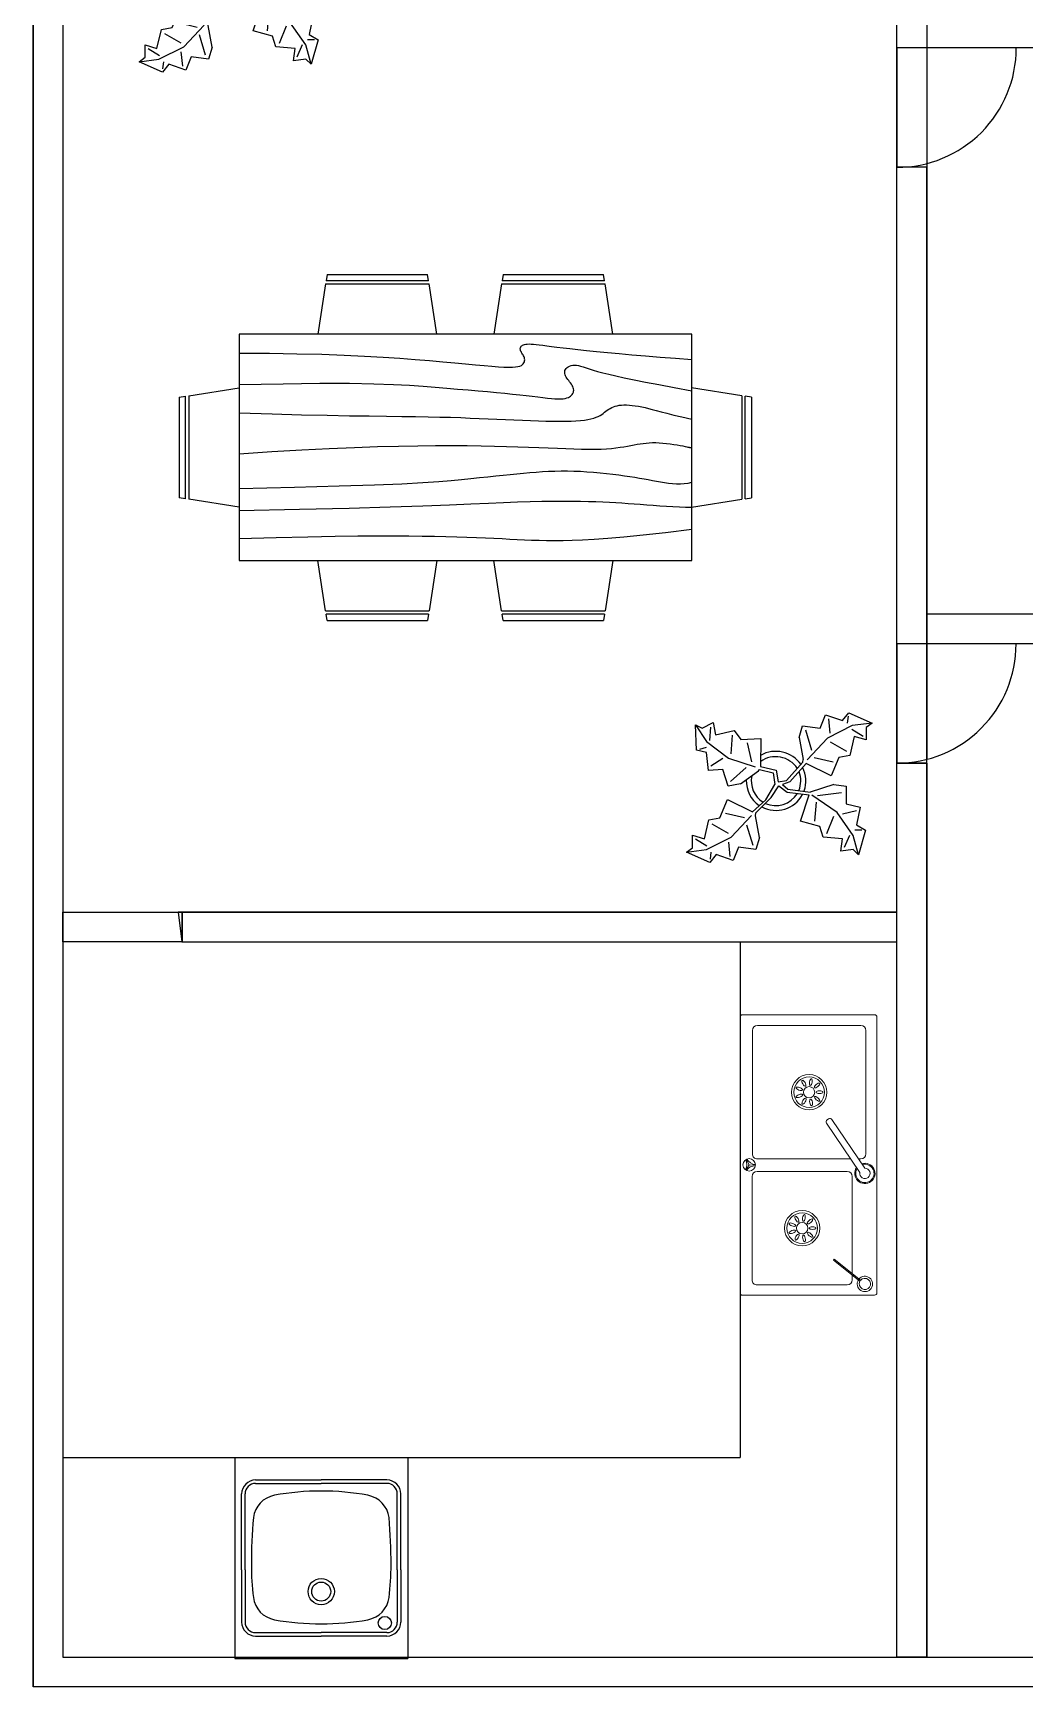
# Model space of a CAD drawing. Header units: inches. Extents: x -2288 to 2509, y 3194 to 5046.
# Drawn here: x -1344.7 to -1144.9, y 3194.3 to 3527.3 of the extents above; entities that cross this region are included whole.
import ezdxf

# ---------------------------------------------------------------- set-up
doc = ezdxf.new("R2010")
doc.units = ezdxf.units.IN
doc.header["$MEASUREMENT"] = 0

# ---------------------------------------------------------------- blocks, each defined once
blk = doc.blocks.new('Dining Set - 36 x 72 in.')
at = {"linetype": 'Continuous'}
for p, q in [((-22, 27.5), (-22.1562, 26.50042)), ((-5.8416, 26.5), (-22.1534, 26.5)), ((-22, 27.5), (-6, 27.5)), ((-5.8437, 26.49966), (-6, 27.5)), ((6, 27.5), (5.8438, 26.50042)), ((22.1584, 26.5), (5.8466, 26.5)), ((6, 27.5), (22, 27.5)), ((22.1563, 26.49966), (22, 27.5)), ((-22.2343, 26.00059), (-23.4847, 17.99762)), ((-22.2304, 26), (-5.7608, 26)), ((-4.5152, 17.99762), (-5.7655, 25.99926)), ((5.7657, 26.00059), (4.5153, 17.99762)), ((5.7696, 26), (22.2392, 26)), ((23.4848, 17.99762), (22.2345, 25.99926)), ((36, 18), (-36, 18)), ((-36, 18), (-36, -18)), ((36, -18), (36, 18)), ((-45.5, 8), (-44.5004, 8.15617)), ((-45.5, 8), (-45.5, -8)), ((-44.5, -8.15843), (-44.5, 8.15338)), ((-44.0006, 8.23428), (-35.9976, 9.48474)), ((-44, 8.23041), (-44, -8.23915)), ((44.0006, 8.23428), (35.9976, 9.48474)), ((44, 8.23041), (44, -8.23915)), ((44.5, -8.15843), (44.5, 8.15338)), ((45.5, 8), (44.5005, 8.15617)), ((45.5, 8), (45.5, -8)), ((-44.4997, -8.15631), (-45.5, -8)), ((-35.9976, -9.48476), (-43.9993, -8.2345)), ((35.9976, -9.48476), (43.9993, -8.2345)), ((44.4997, -8.15631), (45.5, -8)), ((-36, -18), (36, -18)), ((-22.2343, -26.0006), (-23.4847, -17.99762)), ((-4.5152, -17.99762), (-5.7655, -25.99928)), ((5.7657, -26.0006), (4.5153, -17.99762)), ((23.4848, -17.99762), (22.2345, -25.99928)), ((-22.2304, -26), (-5.7608, -26)), ((5.7696, -26), (22.2392, -26)), ((-22, -27.5), (-22.1562, -26.50044)), ((-5.8416, -26.5), (-22.1534, -26.5)), ((-22, -27.5), (-6, -27.5)), ((-5.8437, -26.49967), (-6, -27.5)), ((6, -27.5), (5.8438, -26.50044)), ((22.1584, -26.5), (5.8466, -26.5)), ((6, -27.5), (22, -27.5)), ((22.1563, -26.49967), (22, -27.5))]:
    blk.add_line(p, q, dxfattribs=at)
for points in [[(-36, 15), (-31.1772, 14.97754), (-26.8079, 14.91406), (-22.8538, 14.81543), (-19.276, 14.6875), (-16.0362, 14.53613), (-13.0957, 14.36718), (-10.4159, 14.18652), (-7.9583, 14), (-5.6904, 13.81315), (-3.6035, 13.63021), (-1.6954, 13.45508), (0.0365, 13.29166), (1.5945, 13.14388), (2.9811, 13.01562), (4.1988, 12.9108), (5.25, 12.83333), (6.1393, 12.78613), (6.8802, 12.76823), (7.4883, 12.77767), (7.9792, 12.8125), (8.3685, 12.87077), (8.6719, 12.95052), (8.9049, 13.0498), (9.0833, 13.16666), (9.2205, 13.29899), (9.3216, 13.44401), (9.3895, 13.59879), (9.4271, 13.76041), (9.4373, 13.92594), (9.4232, 14.09245), (9.3875, 14.257), (9.3333, 14.41666), (9.2638, 14.56917), (9.1836, 14.71484), (9.0975, 14.85465), (9.0104, 14.98958), (8.9272, 15.1206), (8.8529, 15.2487), (8.7922, 15.37483), (8.75, 15.5), (8.7305, 15.62467), (8.7344, 15.74739), (8.7617, 15.86621), (8.8125, 15.97916), (8.8867, 16.08431), (8.9844, 16.17968), (9.1055, 16.26334), (9.25, 16.33333), (9.4189, 16.38802), (9.6172, 16.42708), (9.8506, 16.45052), (10.125, 16.45833), (10.4463, 16.45052), (10.8203, 16.42708), (11.2529, 16.38802), (11.75, 16.33333), (12.3184, 16.26318), (12.9694, 16.17838), (13.7151, 16.07991), (14.5677, 15.96875), (15.5395, 15.84586), (16.6426, 15.71224), (17.8893, 15.56884), (19.2917, 15.41666), (20.859, 15.25667), (22.5879, 15.08984), (24.4721, 14.91715), (26.5052, 14.73958), (28.6809, 14.5581), (30.9929, 14.3737), (33.4347, 14.18733), (36, 14)], [(-36, 10), (-28.9766, 10.14274), (-23.1725, 10.20442), (-18.4241, 10.19775), (-14.5677, 10.13541), (-11.4399, 10.03011), (-8.877, 9.89453), (-6.7154, 9.74137), (-4.7917, 9.58333), (-2.9698, 9.43082), (-1.2246, 9.28515), (0.4415, 9.14534), (2.026, 9.01041), (3.5266, 8.87939), (4.9408, 8.7513), (6.266, 8.62516), (7.5, 8.5), (8.6411, 8.37549), (9.6914, 8.2539), (10.6538, 8.13818), (11.5312, 8.03125), (12.3267, 7.93603), (13.043, 7.85547), (13.6831, 7.79248), (14.25, 7.75), (14.7471, 7.7303), (15.1797, 7.73307), (15.5537, 7.75732), (15.875, 7.80208), (16.1494, 7.86637), (16.3828, 7.94922), (16.5811, 8.04964), (16.75, 8.16666), (16.8944, 8.29915), (17.0143, 8.44531), (17.1089, 8.60319), (17.1771, 8.77083), (17.218, 8.94629), (17.2305, 9.1276), (17.2137, 9.31282), (17.1667, 9.5), (17.0895, 9.6875), (16.987, 9.875), (16.8649, 10.0625), (16.7292, 10.25), (16.5856, 10.4375), (16.4401, 10.625), (16.2985, 10.8125), (16.1667, 11), (16.05, 11.18733), (15.9518, 11.3737), (15.8752, 11.5581), (15.8229, 11.73958), (15.798, 11.91715), (15.8034, 12.08984), (15.842, 12.25667), (15.9167, 12.41666), (16.0295, 12.56836), (16.1784, 12.70833), (16.3605, 12.83268), (16.5729, 12.9375), (16.8127, 13.01888), (17.0768, 13.07291), (17.3625, 13.0957), (17.6667, 13.08333), (17.9894, 13.03312), (18.3418, 12.94726), (18.7382, 12.82918), (19.1927, 12.68229), (19.7195, 12.51001), (20.3327, 12.31575), (21.0465, 12.10294), (21.875, 11.875), (22.8357, 11.63354), (23.959, 11.37304), (25.2786, 11.08618), (26.8282, 10.76562), (28.6414, 10.40405), (30.752, 9.99414), (33.1936, 9.52856), (36, 9)], [(-36, 5.5), (-30.7157, 5.3348), (-26.069, 5.20963), (-21.9946, 5.11767), (-18.4271, 5.05208), (-15.3009, 5.00602), (-12.5508, 4.97265), (-10.1112, 4.94515), (-7.9167, 4.91666), (-5.909, 4.88167), (-4.0586, 4.83984), (-2.3429, 4.79215), (-0.7396, 4.73958), (0.7739, 4.6831), (2.22, 4.6237), (3.6213, 4.56233), (5, 4.5), (6.373, 4.43782), (7.7344, 4.3776), (9.0723, 4.32129), (10.375, 4.27083), (11.6309, 4.22819), (12.8281, 4.19531), (13.9551, 4.17415), (15, 4.16666), (15.954, 4.17448), (16.819, 4.19791), (17.6001, 4.23698), (18.3021, 4.29166), (18.9299, 4.36198), (19.4883, 4.44791), (19.9823, 4.54948), (20.4167, 4.66666), (20.7969, 4.79899), (21.1302, 4.94401), (21.4245, 5.09879), (21.6875, 5.26041), (21.9271, 5.42594), (22.1511, 5.59245), (22.3672, 5.757), (22.5834, 5.91666), (22.8065, 6.06868), (23.0404, 6.21093), (23.2879, 6.34147), (23.5521, 6.45833), (23.8358, 6.55957), (24.142, 6.64323), (24.4735, 6.70735), (24.8334, 6.75), (25.2235, 6.76969), (25.642, 6.76692), (26.0858, 6.74267), (26.5521, 6.69791), (27.0379, 6.63362), (27.5404, 6.55078), (28.0565, 6.45036), (28.5834, 6.33333), (29.1242, 6.19987), (29.7071, 6.04687), (30.3661, 5.87044), (31.1354, 5.66666), (32.0493, 5.43164), (33.142, 5.16146), (34.4475, 4.85221), (36, 4.5)], [(-36, -1), (-30.7915, -0.6591), (-26.0195, -0.38216), (-21.6519, -0.16284), (-17.6563, 0.00521), (-14.0005, 0.12833), (-10.6523, 0.21289), (-7.5796, 0.26522), (-4.75, 0.29166), (-2.134, 0.29793), (0.2878, 0.28711), (2.5317, 0.26163), (4.6146, 0.22396), (6.5529, 0.17651), (8.3633, 0.12174), (10.0623, 0.06209), (11.6667, 0), (13.1899, -0.06201), (14.6341, -0.1211), (15.9982, -0.17432), (17.2813, -0.21875), (18.4823, -0.25147), (19.6003, -0.26953), (20.6343, -0.27002), (21.5834, -0.25), (22.4481, -0.20768), (23.2357, -0.14584), (23.9549, -0.06836), (24.6146, 0.02083), (25.2235, 0.11784), (25.7904, 0.21875), (26.3241, 0.31966), (26.8334, 0.41666), (27.3265, 0.50618), (27.8099, 0.58593), (28.2894, 0.65397), (28.7709, 0.70833), (29.2601, 0.74707), (29.763, 0.76823), (30.2855, 0.76985), (30.8334, 0.75), (31.4088, 0.70784), (31.9994, 0.64713), (32.589, 0.57275), (33.1615, 0.48958), (33.7008, 0.4025), (34.1908, 0.3164), (34.6153, 0.23616), (34.9584, 0.16666), (35.2099, 0.11165), (35.3848, 0.07031), (35.504, 0.04069), (35.5886, 0.02083), (35.6594, 0.00879), (35.7377, 0.0026), (35.8442, 0.00032), (36, 0)], [(-36, -6.5), (-27.1843, -6.31267), (-20.084, -6.1263), (-14.469, -5.9419), (-10.1094, -5.76042), (-6.7752, -5.58285), (-4.2363, -5.41016), (-2.2629, -5.24333), (-0.625, -5.08334), (0.8708, -4.93099), (2.2715, -4.78646), (3.5872, -4.64974), (4.8281, -4.52084), (6.0046, -4.39974), (7.127, -4.28646), (8.2053, -4.18099), (9.25, -4.08334), (10.2705, -3.99382), (11.2734, -3.91407), (12.2647, -3.84603), (13.25, -3.79167), (14.2354, -3.75293), (15.2266, -3.73177), (16.2295, -3.73015), (17.25, -3.75), (18.2912, -3.79248), (19.3451, -3.85547), (20.4009, -3.93604), (21.4479, -4.03125), (22.4754, -4.13819), (23.4727, -4.25391), (24.4289, -4.37549), (25.3334, -4.5), (26.1785, -4.62492), (26.9694, -4.74935), (27.7145, -4.87281), (28.4219, -4.99479), (29.1, -5.11483), (29.7572, -5.23242), (30.4016, -5.34709), (31.0417, -5.45834), (31.6837, -5.56437), (32.3262, -5.65821), (32.9658, -5.73153), (33.599, -5.77604), (34.2224, -5.78345), (34.8327, -5.74545), (35.4264, -5.65373), (36, -5.5)], [(-36, -10), (-26.4022, -9.81299), (-18.4675, -9.62891), (-11.9839, -9.45069), (-6.7396, -9.28125), (-2.5226, -9.12354), (0.8789, -8.98047), (3.6769, -8.85498), (6.0833, -8.75), (8.2767, -8.66765), (10.3021, -8.60677), (12.1712, -8.56543), (13.8958, -8.54167), (15.4876, -8.53353), (16.9583, -8.53907), (18.3197, -8.55632), (19.5834, -8.58334), (20.7616, -8.61841), (21.8685, -8.66081), (22.9188, -8.71004), (23.9271, -8.76563), (24.9081, -8.82707), (25.8763, -8.89388), (26.8465, -8.96558), (27.8334, -9.04167), (28.8474, -9.12118), (29.8828, -9.20117), (30.93, -9.27824), (31.9792, -9.34896), (33.0205, -9.40991), (34.0443, -9.45768), (35.0407, -9.48885), (36, -9.5)], [(-36, -14.5), (-30.0881, -14.33513), (-25.0332, -14.21224), (-20.7312, -14.12647), (-17.0781, -14.07292), (-13.97, -14.04671), (-11.3027, -14.04297), (-8.9724, -14.05681), (-6.875, -14.08334), (-4.9224, -14.11833), (-3.0905, -14.16016), (-1.3709, -14.20785), (0.2448, -14.26042), (1.7647, -14.3169), (3.1973, -14.3763), (4.5507, -14.43767), (5.8333, -14.5), (7.0554, -14.5621), (8.235, -14.62175), (9.3922, -14.67652), (10.5469, -14.72396), (11.7192, -14.76164), (12.929, -14.78711), (14.1965, -14.79794), (15.5417, -14.79167), (16.9933, -14.76424), (18.6152, -14.70508), (20.4804, -14.60197), (22.6615, -14.44271), (25.2312, -14.21509), (28.2624, -13.9069), (31.8277, -13.50594), (36, -13)]]:
    blk.add_lwpolyline(points, dxfattribs=at)
blk = doc.blocks.new('A$C027A7443')
for p, q in [((0, 0), (0, 550)), ((0, 550), (639, 550)), ((357.5, 528), (115.5, 528)), ((357.5, 528), (523.5, 528)), ((639, 0), (639, 550)), ((71.5, 484), (71.5, 275)), ((82.5, 484), (82.5, 275)), ((357.5, 517), (115.5, 517)), ((357.5, 517), (523.5, 517)), ((556.5, 484), (556.5, 275)), ((567.5, 484), (567.5, 275)), ((71.5, 66), (71.5, 275)), ((82.5, 66), (82.5, 275)), ((556.5, 66), (556.5, 275)), ((567.5, 66), (567.5, 275)), ((0, 0), (639, 0)), ((357.5, 33), (115.5, 33)), ((357.5, 22), (115.5, 22)), ((357.5, 33), (523.5, 33)), ((357.5, 22), (523.5, 22))]:
    blk.add_line(p, q)
for centre, radius in [((526.1, 477.4), 20.9), ((426.3, 275), 41.8), ((426.3, 275), 30.3)]:
    blk.add_circle(centre, radius)
for centre, radius, start, end in [((115.5, 484), 44, 90, 180), ((523.5, 484), 44, 0, 90), ((115.5, 484), 33, 90, 180), ((201.4, 408.8), 82.5, 97.23, 169.6188), ((341, -1220.9), 1718.1, 89.9987, 95.0083), ((341, -327.8), 825, 82.77, 90), ((434.5, 408.8), 82.5, 10.3812, 82.77), ((523.5, 484), 33, 0, 90), ((931.7, 275), 825, 169.6188, 180), ((-295.9, 275), 825, 0, 10.3812), ((931.7, 275), 825, 180, 190.3812), ((-295.9, 275), 825, 349.6188, 0), ((201.4, 141.2), 82.5, 190.3812, 262.77), ((434.5, 141.2), 82.5, 277.23, 349.6188), ((115.5, 66), 44, 180, 270), ((115.5, 66), 33, 180, 270), ((341, 1771), 1718.1, 264.9917, 270.0013), ((341, 877.8), 825, 270, 277.23), ((523.5, 66), 33, 270, 0), ((523.5, 66), 44, 270, 0)]:
    blk.add_arc(centre, radius, start, end)
blk = doc.blocks.new('A$C46361C56')
at = {"lineweight": 5}
for p, q in [((0, 403), (0, 7)), ((833, 410), (7, 410)), ((840, 7), (840, 403)), ((32.1, 361.7), (32.1, 51.7)), ((417.1, 376.7), (47.1, 376.7)), ((313.4, 274.7), (459.9, 373.5)), ((472.5, 358.6), (324.3, 258.6)), ((432.1, 354.8), (432.1, 361.7)), ((732.5, 282.1), (795.5, 360.9)), ((798.3, 359), (735.2, 279.9)), ((432.1, 51.7), (432.1, 331.4)), ((469.2, 320.8), (469.2, 50.8)), ((775.4, 335.8), (484.2, 335.8)), ((794.2, 335.8), (779.8, 335.8)), ((809.2, 50.8), (809.2, 320.8)), ((314.6, 260.5), (311.6, 265)), ((735.2, 279.9), (732.5, 282.1)), ((7, 0), (833, 0)), ((47.1, 36.7), (417.1, 36.7)), ((449.8, 27), (433.2, 18.4)), ((449.8, 27), (450.7, 45.6)), ((449.8, 27), (465.5, 16.9)), ((484.2, 35.8), (794.2, 35.8))]:
    blk.add_line(p, q, dxfattribs=at)
for centre, radius in [((232.1, 206.7), 52.8), ((232.1, 206.7), 45.8), ((232.1, 206.7), 16.9), ((639.2, 185.8), 52.8), ((639.2, 185.8), 45.8), ((639.2, 185.8), 16.9), ((449.8, 27), 18.7)]:
    blk.add_circle(centre, radius, dxfattribs=at)
for centre, radius, start, end in [((7, 403), 7, 90, 180), ((475.3, 373.8), 30.4, 235.2058, 197.9564), ((475.3, 373.8), 27.4, 237.6567, 196.1441), ((806.3, 373.8), 23, 239.0097, 230.4779), ((833, 403), 7, 0, 90), ((47.1, 361.7), 15, 90, 180), ((417.1, 361.7), 15, 0, 90), ((475.3, 373.8), 15.4, 259.4432, 180.9839), ((806.3, 373.8), 16.8, 241.8825, 230.1506), ((484.2, 320.8), 15, 90, 180), ((794.2, 320.8), 15, 0, 90), ((317.4, 268.9), 7, 124.0135, 214.0135), ((320.4, 264.4), 7, 214.0135, 304.0135), ((47.1, 51.7), 15, 180, 270), ((417.1, 51.7), 15, 270, 0), ((484.2, 50.8), 15, 180, 270), ((794.2, 50.8), 15, 270, 0), ((7, 7), 7, 180, 270), ((418.5, 47.1), 30.2, 297.19, 357.19), ((448.1, -10.2), 30.2, 57.19, 117.3938), ((482.9, 44.1), 30.2, 177.19, 237.3938), ((833, 7), 7, 270, 0)]:
    blk.add_arc(centre, radius, start, end, dxfattribs=at)
for centre, major_axis in [((231.9, 237.8), (0, -10.3)), ((201.6, 211.9), (10.1, -1.8)), ((212, 230.3), (6.62, -7.88)), ((251.9, 230.7), (-6.62, -7.88)), ((259.1, 191.4), (-8.91, 5.15)), ((262.7, 212.4), (-10.1, -1.8)), ((619.1, 209.4), (6.62, -7.88)), ((639, 216.8), (0, -10.3)), ((659, 209.7), (-6.62, -7.88)), ((205.4, 191), (8.91, 5.15)), ((221.8, 177.5), (3.52, 9.67)), ((243, 177.7), (-3.52, 9.67)), ((608.6, 190.9), (10.1, -1.8)), ((612.5, 170), (8.91, 5.15)), ((628.9, 156.5), (3.52, 9.67)), ((650.1, 156.7), (-3.52, 9.67)), ((666.2, 170.5), (-8.91, 5.15)), ((669.7, 191.4), (-10.1, -1.8))]:
    blk.add_ellipse(centre, major_axis=major_axis, ratio=0.385961, dxfattribs=at)
blk = doc.blocks.new('Plant - Rubber or Philodendron')
at = {"linetype": 'Continuous'}
for p, q in [((8.8871, 10.7908), (9.9809, 13.4933)), ((9.9809, 13.4933), (13.3837, 12.301)), ((13.3837, 12.301), (14.68, 13.9039)), ((14.68, 13.9039), (19.3848, 11.8146)), ((-16.2005, 11.4774), (-13.9899, 8.1064)), ((-16.2005, 11.4774), (-14.8639, 10.7964)), ((-16.0159, 6.3329), (-16.2005, 11.4774)), ((-14.8639, 10.7964), (-12.6195, 11.8975)), ((-13.3174, 8.325), (-13.0735, 11.0065)), ((-12.6195, 11.8975), (-12.1909, 9.4345)), ((-12.1909, 9.4345), (-8.3829, 10.3)), ((-8.3829, 10.3), (-7.0549, 8.501)), ((4.6914, 8.8812), (5.3859, 11.2828)), ((5.3859, 11.2828), (8.8871, 10.7908)), ((5.9878, 10.4842), (7.1971, 6.3869)), ((15.3859, 11.3055), (10.3916, 8.7942)), ((10.5828, 12.6946), (10.8893, 9.7953)), ((14.5816, 13.2037), (14.3848, 11.8033)), ((15.2875, 10.6053), (17.5907, 9.2105)), ((19.3848, 11.8146), (15.3859, 11.3055)), ((19.3848, 11.8146), (18.1868, 10.9119)), ((18.1868, 10.9119), (18.1925, 8.4119)), ((-15.3434, 6.5514), (-13.9984, 6.9884)), ((-13.9899, 8.1064), (-9.5434, 4.7185)), ((-8.8369, 9.409), (-9.0894, 5.6095)), ((-7.0549, 8.501), (-3.0284, 8.6941)), ((-4.8529, 4.012), (-5.7184, 7.82)), ((-3.0284, 8.6941), (-3.0709, 3.1041)), ((4.6914, 8.8812), (5.5014, 4.4831)), ((10.3916, 8.7942), (6.2847, 4.4028)), ((14.2977, 6.1031), (10.9934, 7.9956)), ((15.7909, 9.1065), (14.8995, 5.3044)), ((18.1925, 8.4119), (15.7909, 9.1065)), ((-14.0069, 5.8704), (-16.0159, 6.3329)), ((-13.5868, 2.2894), (-14.0069, 5.8704)), ((-13.1329, 3.1804), (-10.6614, 4.727)), ((-9.5434, 4.7185), (-4.1917, 2.9888)), ((2.1141, 0.2298), (5.4346, 3.9146)), ((6.1032, 3.6844), (2.8262, -0.031)), ((5.4346, 3.9146), (5.5014, 4.4831)), ((11.1089, 1.1958), (6.1032, 3.6844)), ((7.7005, 4.8881), (11.5025, 3.9967)), ((12.7005, 4.8994), (11.1089, 1.1958)), ((14.8995, 5.3044), (12.7005, 4.8994)), ((-10.6784, 2.491), (-13.5868, 2.2894)), ((-9.5858, -0.8715), (-10.6784, 2.491)), ((-9.1318, 0.0195), (-5.9793, 2.9025)), ((-7.1228, -0.443), (-3.5248, 2.2131)), ((-3.5248, 2.2131), (-3.3011, 2.4355)), ((-3.3011, 2.4355), (-0.5306, 1.7947)), ((-3.0709, 3.1041), (0.0797, 2.3163)), ((-0.5306, 1.7947), (-0.2255, -0.5527)), ((-0.5306, 1.7947), (-0.5306, 1.7947)), ((0.0797, 2.3163), (0.4866, -0.031)), ((0.4866, -0.031), (2.1141, 0.2298)), ((-7.1228, -0.443), (-9.5858, -0.8715)), ((-4.0579, -6.2781), (-0.9375, -3.1608)), ((-2.019, -3.6148), (-0.2255, -0.5527)), ((-0.9375, -3.1608), (0.5883, -0.8135)), ((0.5883, -0.8135), (2.2447, -2.0916)), ((2.8262, -0.031), (1.3003, -0.5527)), ((1.3003, -0.5527), (2.4193, -1.4655)), ((2.2447, -2.0916), (6.7108, -2.6626)), ((2.4193, -1.4655), (6.895, -2.1175)), ((4.943, -7.9659), (6.7108, -2.6626)), ((11.6605, -0.5413), (6.895, -2.1175)), ((12.3677, -6.1981), (7.219, -2.6772)), ((8.3544, -2.7453), (13.1973, -2.1704)), ((11.6605, -0.5413), (14.1354, -0.8948)), ((14.1354, -0.8948), (14.1354, -4.4304)), ((-11.3237, -7.2629), (-9.7321, -3.5593)), ((-6.3237, -7.2516), (-10.1257, -6.3602)), ((-9.7321, -3.5593), (-4.7264, -6.0479)), ((-2.019, -3.6148), (-4.7264, -6.0479)), ((-4.1246, -6.8466), (-4.0579, -6.2781)), ((8.125, -4.0768), (7.7715, -7.9659)), ((15.5496, -10.7943), (12.3677, -6.1981)), ((16.2567, -5.8446), (13.4283, -6.5517)), ((14.1354, -4.4304), (16.9638, -5.1375)), ((16.9638, -5.1375), (16.2567, -8.673)), ((-14.4141, -11.4699), (-13.5228, -7.6679)), ((-13.5228, -7.6679), (-11.3237, -7.2629)), ((-12.921, -8.4665), (-9.6166, -10.359)), ((-9.0148, -11.1577), (-4.9047, -6.8122)), ((-4.611, -12.8477), (-5.8203, -8.7504)), ((-3.3146, -11.2447), (-4.1246, -6.8466)), ((8.8321, -9.0266), (4.943, -7.9659)), ((9.5392, -11.1479), (8.8321, -9.0266)), ((10.2463, -10.4408), (11.6605, -6.9053)), ((17.3174, -9.7337), (15.9032, -9.7337)), ((16.2567, -8.673), (18.0245, -9.7337)), ((18.0245, -9.7337), (16.6103, -14.6834)), ((-18.008, -14.1781), (-16.8101, -13.2754)), ((-16.8157, -10.7754), (-14.4141, -11.4699)), ((-16.8101, -13.2754), (-16.8157, -10.7754)), ((-13.9107, -12.9688), (-16.2139, -11.574)), ((-14.0091, -13.669), (-9.0148, -11.1577)), ((-9.206, -15.0581), (-9.5126, -12.1588)), ((-7.5103, -13.1543), (-8.6042, -15.8568)), ((-4.0092, -13.6463), (-7.5103, -13.1543)), ((-3.3146, -11.2447), (-4.0092, -13.6463)), ((13.4283, -11.5015), (9.5392, -11.1479)), ((13.0748, -13.9763), (13.4283, -11.5015)), ((14.8425, -10.7943), (13.7819, -13.2692)), ((16.6103, -14.6834), (15.5496, -10.7943)), ((-18.008, -14.1781), (-14.0091, -13.669)), ((-13.3032, -16.2674), (-18.008, -14.1781)), ((-12.0069, -14.6645), (-13.3032, -16.2674)), ((-13.2048, -15.5672), (-13.008, -14.1668)), ((-8.6042, -15.8568), (-12.0069, -14.6645)), ((15.5496, -13.6228), (13.0748, -13.9763)), ((16.6103, -14.6834), (15.5496, -13.6228))]:
    blk.add_line(p, q, dxfattribs=at)
for centre, radius, start, end in [((0, 0), 6.1275, 34.37569, 120.1028), ((-0.0601, -0.2075), 5.2461, 33.82192, 124.9414), ((0.0308, 0.1664), 6, 178.6147, 235.1169), ((0.0308, 0.1664), 5, 168.1647, 238.6725), ((-0.2664, 0.1682), 5.2775, 338.4094, 20.03007), ((-0.098, 0.1364), 6.1288, 341.2017, 26.09184), ((-0.0234, 0.3825), 6.1492, 242.5812, 331.2714), ((-0.1102, 0.4886), 5.2883, 247.3711, 327.472)]:
    blk.add_arc(centre, radius, start, end, dxfattribs=at)

msp = doc.modelspace()

# ---------------------------------------------------------------- linework, layer by layer
at = {"color": 7}
for p, q in [((-1344.69, 3794.34), (-1344.69, 3194.34)), ((-1170.69, 3524.34), (-1170.69, 3764.38)), ((-1344.69, 3194.34), (-1344.69, 3706.55)), ((-1338.69, 3706.55), (-1338.69, 3200.34)), ((-1054.29, 3524.34), (-1170.69, 3524.34)), ((-1164.69, 3500.34), (-1170.69, 3500.34)), ((-1170.69, 3404.34), (-1170.69, 3500.34)), ((-1164.69, 3380.34), (-1164.69, 3500.34)), ((-1054.29, 3410.34), (-1164.69, 3410.34)), ((-978.69, 3404.34), (-1170.69, 3404.34)), ((-1170.69, 3350.34), (-1170.69, 3380.34)), ((-1164.69, 3380.34), (-1170.69, 3380.34)), ((-1164.69, 3200.34), (-1164.69, 3380.34)), ((-1338.69, 3350.34), (-1338.69, 3200.34)), ((-1314.69, 3350.34), (-1170.69, 3350.34)), ((-1314.69, 3350.34), (-1314.69, 3344.34)), ((-1314.69, 3344.34), (-1170.69, 3344.34)), ((-1202.27, 3344.34), (-1202.27, 3240.53)), ((-1170.69, 3200.34), (-1170.69, 3344.34)), ((-1338.69, 3240.53), (-1202.27, 3240.53)), ((-1338.69, 3200.34), (-978.69, 3200.34)), ((-1338.69, 3200.34), (-978.69, 3200.34)), ((-972.69, 3194.34), (-1344.69, 3194.34)), ((-972.69, 3194.34), (-1344.69, 3194.34))]:
    msp.add_line(p, q, dxfattribs=at)
at = {"color": 7, "extrusion": (0, 1, 0)}
msp.add_line((-1338.69, 3730.55), (-1338.69, 3368.31), dxfattribs=at)
at = {"color": 7}
for points in [[(-1164.69, 3380.34), (-1170.69, 3380.32), (-1170.69, 3764.34), (-1164.69, 3765.21), (-1164.69, 3381.08)], [(-1344.69, 3706.55), (-1338.69, 3706.55), (-1338.69, 3200.34), (-978.69, 3200.34), (-978.69, 3288.73), (-972.69, 3288.73), (-972.69, 3194.34), (-1344.69, 3194.34), (-1344.69, 3706.55)], [(-1164.69, 3200.34), (-1170.69, 3200.34), (-1170.69, 3380.32), (-1164.69, 3380.34), (-1164.69, 3200.34), (-1170.69, 3200.34)], [(-1170.69, 3344.34), (-1170.69, 3350.34), (-1315.47, 3350.34), (-1314.71, 3344.33), (-1170.69, 3344.34)]]:
    msp.add_lwpolyline(points, dxfattribs=at)
for points in [[(-1146.65, 3524.34), (-1170.69, 3524.34), (-1170.69, 3500.29, 0.414214)], [(-1146.68, 3404.34), (-1170.69, 3404.34), (-1170.69, 3380.32, 0.414214)]]:
    msp.add_lwpolyline(points, format="xyb", close=True, dxfattribs=at)
msp.add_lwpolyline([(-1314.71, 3344.33), (-1338.69, 3344.33), (-1338.69, 3350.34), (-1314.71, 3350.34)], close=True, dxfattribs=at)

# ---------------------------------------------------------------- block references
for p in [(-1305.32, 3535.73), (-1195.07, 3376.59)]:
    msp.add_blockref('Plant - Rubber or Philodendron', p, dxfattribs=at)
at = {"color": 7, "xscale": 1.266250745591554, "yscale": 1.266250745591554, "zscale": 1.266250745591554}
msp.add_blockref('Dining Set - 36 x 72 in.', (-1257.62, 3443.9), dxfattribs=at)
at = {"color": 7}
for name, p, xscale, yscale, zscale, rotation in [('A$C46361C56', (-1202.27, 3329.68), 0.06722373033193542, 0.06722373033193542, 0.06722373033193542, 270.0000000000172), ('A$C027A7443', (-1304.07, 3240.53), 0.06333524928269352, 0.06333524928269352, 0.06333524928269352, 270)]:
    msp.add_blockref(name, p, dxfattribs=dict(at, xscale=xscale, yscale=yscale, zscale=zscale, rotation=rotation))

doc.saveas('drawing.dxf')
